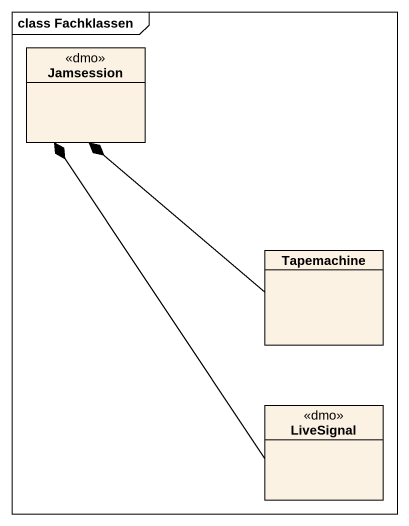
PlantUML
@startuml
mainframe class Fachklassen
hide circle
hide empty members
class Jamsession <<dmo>>
class Tapemachine
class LiveSignal <<dmo>>
Tapemachine -up-* Jamsession
LiveSignal -up-* Jamsession
@enduml
